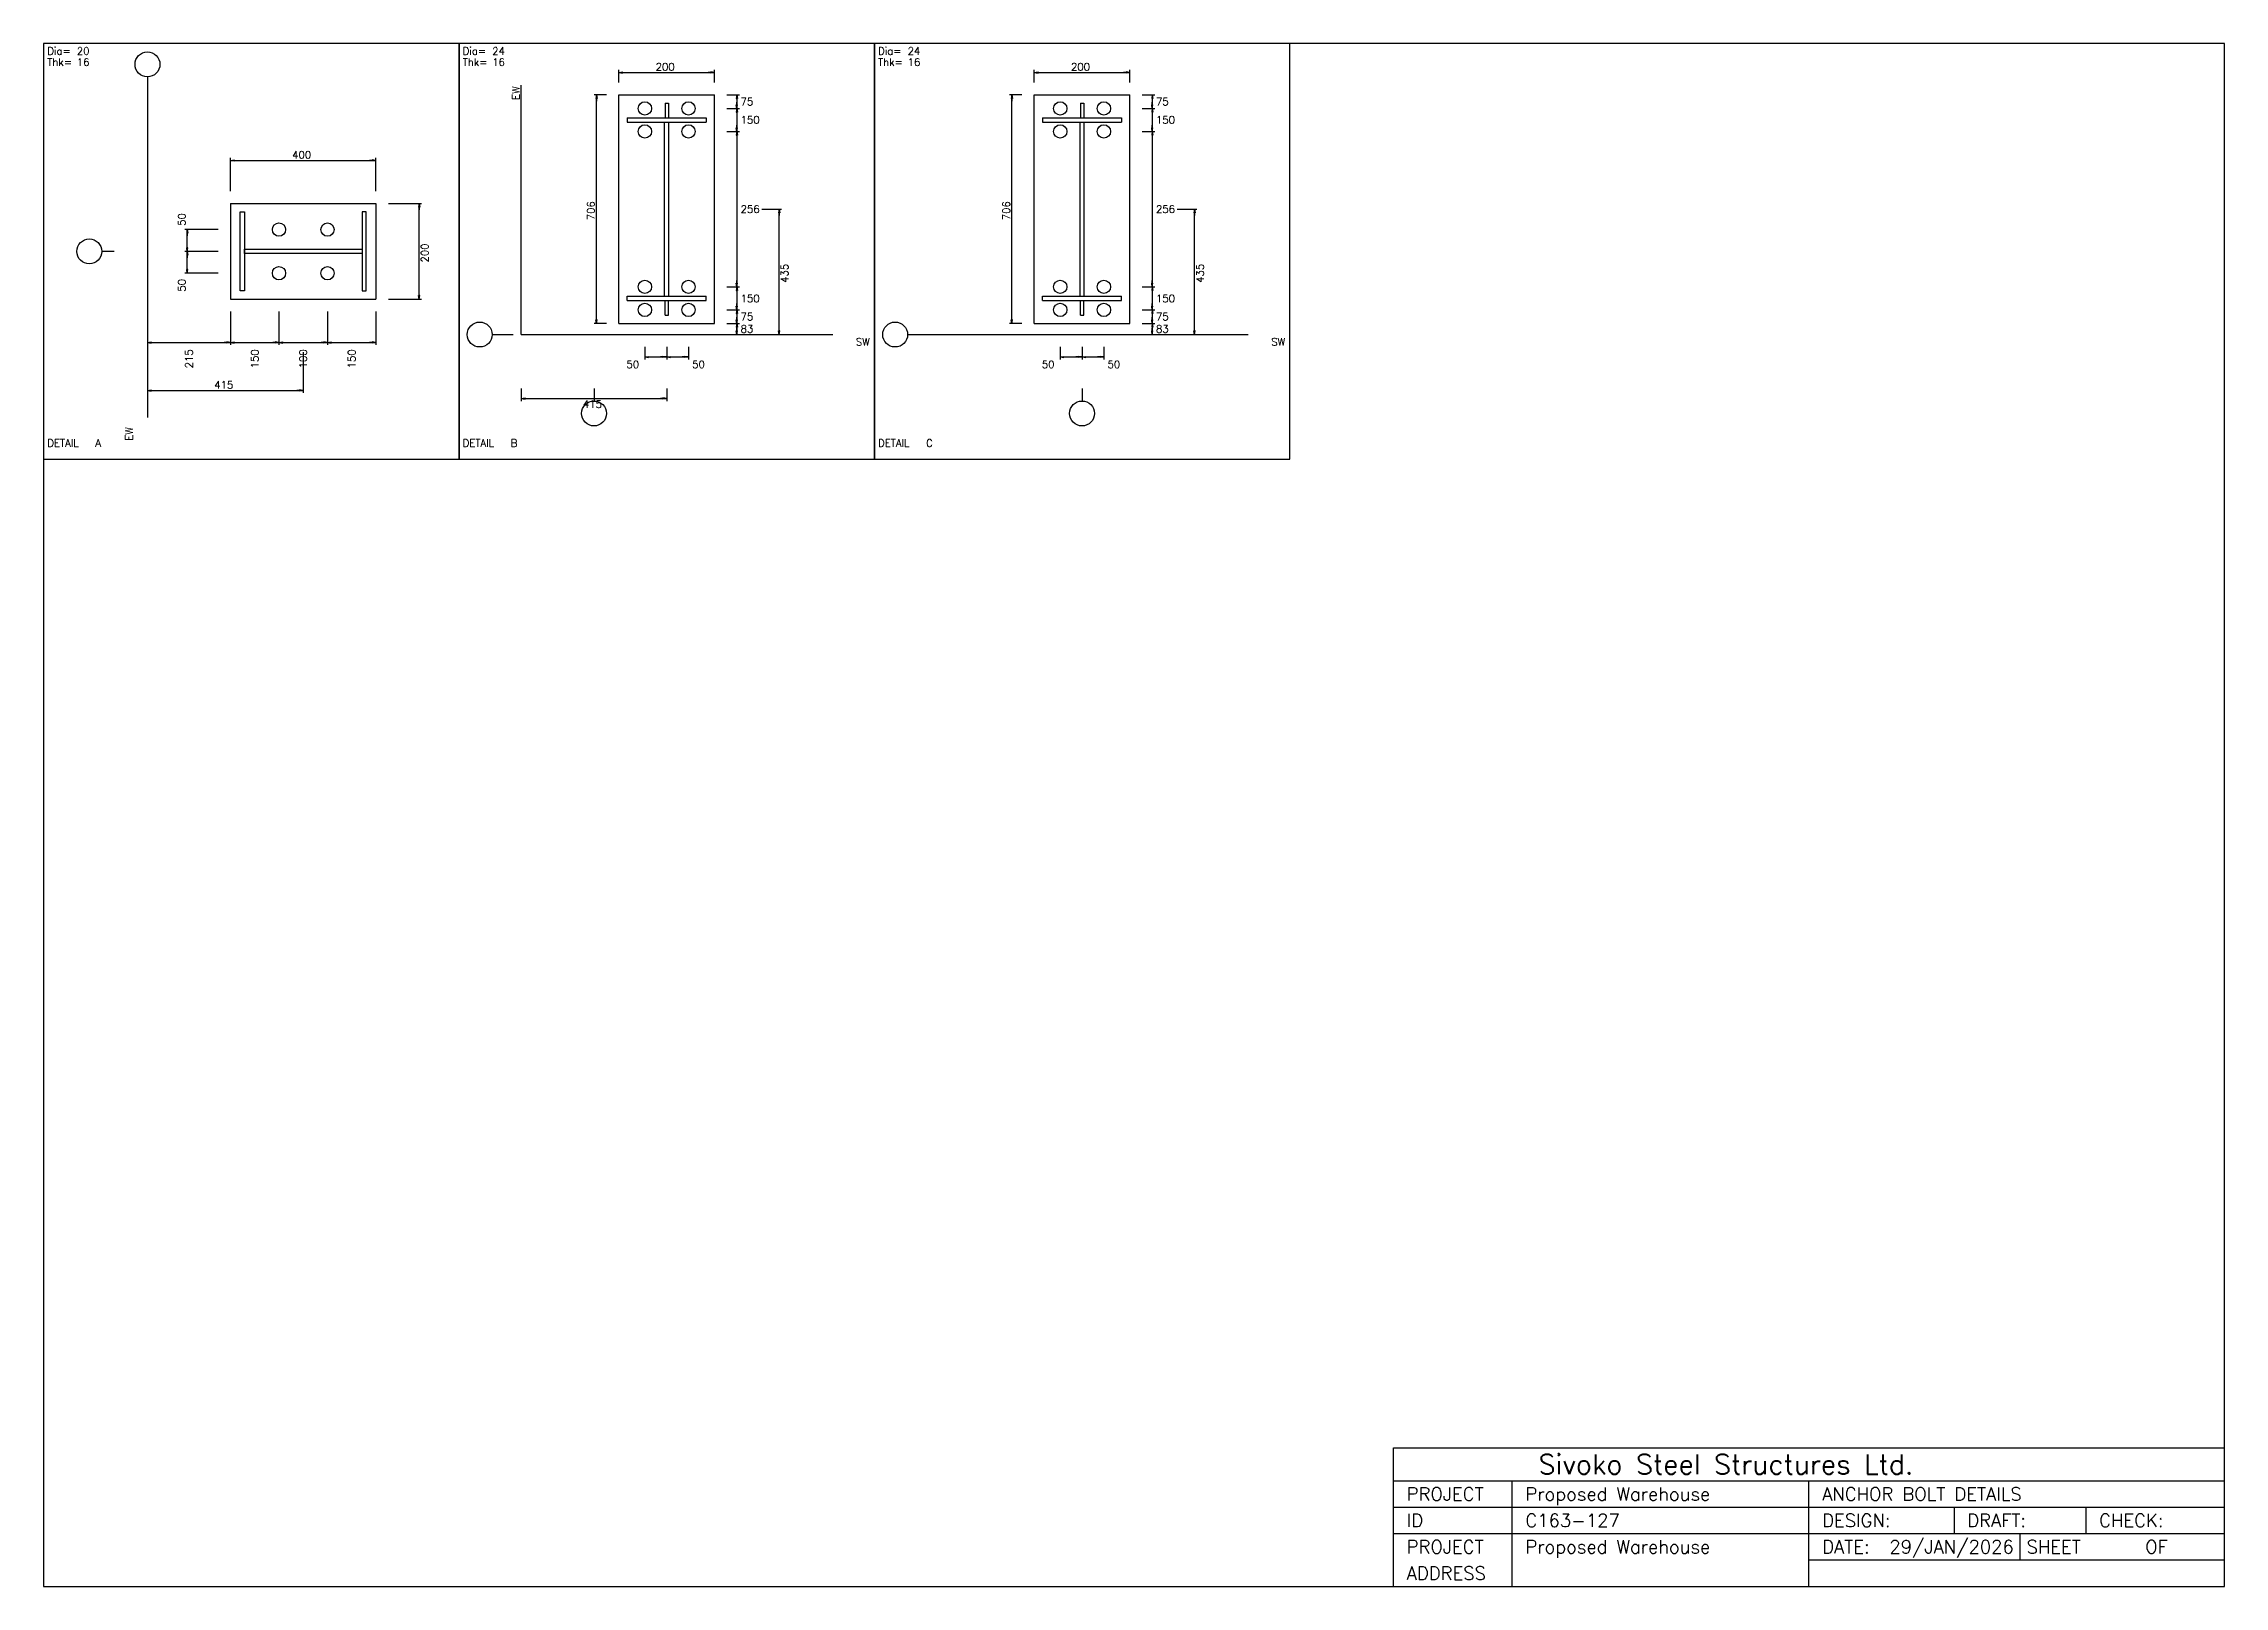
# Model space of a CAD drawing. Extents: x 0 to 63438, y 0 to 44860.
import ezdxf

# ---------------------------------------------------------------- set-up
doc = ezdxf.new("R2010")
doc.units = 0
doc.linetypes.add('CONTIN', pattern=[0])
doc.layers.get('0').update_dxf_attribs({"linetype": 'CONTIN'})
for name, color, linetype in [('1', 7, 'CONTIN'), ('13', 1, 'CONTIN'), ('14', 7, 'CONTIN'), ('16', 7, 'CONTIN'), ('17', 5, 'CONTIN'), ('18', 7, 'CONTIN'), ('19', 7, 'CONTIN'), ('22', 7, 'CONTIN'), ('24', 7, 'CONTIN')]:
    doc.layers.add(name, color=color, linetype=linetype)
doc.styles.add('SIMPLEX', font='SIMPLEX')

# ---------------------------------------------------------------- blocks, each defined once
blk = doc.blocks.new('ARROWB')
for p, q in [((0, 0), (-43.18, 0)), ((0, 0), (-25.4, 4.233)), ((-25.4, 4.233), (-25.4, -4.233)), ((0, 0), (-25.4, -4.233))]:
    blk.add_line(p, q)
blk = doc.blocks.new('BOLT_0')
at = {"layer": '1'}
blk.add_circle((0, 0), 25.4, dxfattribs=at)
blk = doc.blocks.new('DTBLKA')
at = {"layer": '1'}
for p, q in [((10.287, 19.723), (10.287, 19.469)), ((15.113, 19.723), (10.287, 19.723)), ((10.287, 19.469), (15.113, 19.469)), ((12.573, 12.281), (12.573, 19.469)), ((12.573, 19.469), (12.827, 19.469)), ((12.827, 19.469), (12.827, 12.281)), ((15.113, 19.469), (15.113, 19.723)), ((10.287, 12.027), (10.287, 12.281)), ((10.287, 12.281), (15.113, 12.281)), ((15.113, 12.027), (10.287, 12.027)), ((12.827, 12.281), (12.573, 12.281)), ((15.113, 12.281), (15.113, 12.027))]:
    blk.add_line(p, q, dxfattribs=at)
at = {"layer": '17'}
for p, q in [((9.779, 21.082), (9.779, 23.114)), ((15.621, 22.963), (9.779, 22.963)), ((15.621, 21.082), (15.621, 23.114)), ((9.017, 20.32), (6.985, 20.32)), ((7.136, 11.43), (7.136, 20.32)), ((16.383, 20.32), (18.415, 20.32)), ((18.264, 17.357), (18.264, 20.32)), ((16.383, 17.357), (18.415, 17.357)), ((16.383, 17.357), (18.415, 17.357)), ((18.264, 14.393), (18.264, 17.357)), ((18.867, 15.875), (21.35, 15.875)), ((21.2, 6.35), (21.2, 15.875)), ((16.383, 14.393), (18.415, 14.393)), ((16.383, 14.393), (18.415, 14.393)), ((18.264, 11.43), (18.264, 14.393)), ((9.017, 11.43), (6.985, 11.43)), ((11.367, 10.668), (11.367, 8.636)), ((12.7, 10.668), (12.7, 8.636)), ((12.7, 10.668), (12.7, 8.636)), ((14.034, 10.668), (14.034, 8.636)), ((16.383, 11.43), (18.415, 11.43)), ((16.383, 11.43), (18.415, 11.43)), ((18.264, 6.35), (18.264, 11.43)), ((12.7, 8.787), (11.367, 8.787)), ((14.034, 8.787), (12.7, 8.787)), ((16.383, 6.35), (18.415, 6.35)), ((18.867, 6.35), (21.35, 6.35))]:
    blk.add_line(p, q, dxfattribs=at)
at = {"layer": '19'}
for p, q in [((9.779, 20.32), (15.621, 20.32)), ((9.779, 11.43), (9.779, 20.32)), ((15.621, 11.43), (15.621, 20.32)), ((9.779, 11.43), (15.621, 11.43)), ((2.032, 6.35), (3.302, 6.35)), ((2.54, 6.35), (22.86, 6.35)), ((12.7, 4.318), (12.7, 3.556))]:
    blk.add_line(p, q, dxfattribs=at)
for centre in [(1.27, 6.35), (12.7, 2.794)]:
    blk.add_circle(centre, 0.762, dxfattribs=at)
at = {"layer": '24'}
for p, q in [((25.4, 25.4), (0, 25.4)), ((0, 25.4), (0, 0)), ((25.4, 0), (25.4, 25.4)), ((0, 0), (25.4, 0))]:
    blk.add_line(p, q, dxfattribs=at)
at = {"xscale": 0.016, "yscale": 0.016, "zscale": 0.016}
for p in [(11.367, 17.357), (14.033, 17.357), (11.367, 14.393), (14.033, 14.393)]:
    blk.add_blockref('BOLT_0', p, dxfattribs=at)
at = {"layer": '17', "xscale": 0.00889, "yscale": 0.00889, "zscale": 0.00889}
for p, rotation in [((9.779, 22.963), 180), ((15.621, 22.963), 360), ((7.136, 20.32), 90), ((18.264, 20.32), 90), ((18.264, 17.357), 270), ((18.264, 17.357), 90), ((18.264, 14.393), 270), ((21.2, 15.875), 90), ((18.264, 14.393), 90), ((7.136, 11.43), 270), ((18.264, 11.43), 270), ((18.264, 11.43), 90), ((11.367, 8.787), 180), ((12.7, 8.787), 360), ((12.7, 8.787), 180), ((14.034, 8.787), 360), ((18.264, 6.35), 270), ((21.2, 6.35), 270)]:
    blk.add_blockref('ARROWB', p, dxfattribs=dict(at, rotation=rotation))
at = {"layer": '13', "style": 'SIMPLEX'}
blk.add_text('A', height=0.452, rotation=90, dxfattribs=at).set_placement((24.638, 3.161))
at = {"layer": '16', "style": 'SIMPLEX'}
for s, rotation, p in [('EW', 180, (24.271, 5.447)), ('20', 90, (0.677, 2.032)), ('16', 90, (1.355, 2.032))]:
    blk.add_text(s, height=0.452, rotation=rotation, dxfattribs=at).set_placement(p)
at = {"layer": '17', "style": 'SIMPLEX'}
for s, rotation, p in [('200', 180, (13.377, 23.528)), ('150', 180, (19.845, 19.064)), ('400', 90, (7.023, 15.198)), ('100', 180, (19.845, 16.101)), ('150', 180, (19.845, 13.137)), ('415', 90, (21.087, 10.435)), ('50', 180, (11.141, 8.674)), ('50', 180, (15.163, 8.674)), ('215', 180, (19.845, 9.116)), ('Dia=', 90, (0.677, 0.226)), ('Thk=', 90, (1.355, 0.226))]:
    blk.add_text(s, height=0.452, rotation=rotation, dxfattribs=at).set_placement(p)
at = {"layer": '18', "style": 'SIMPLEX'}
blk.add_text('DETAIL', height=0.452, rotation=90, dxfattribs=at).set_placement((24.638, 0.226))
blk = doc.blocks.new('DTBLKB')
at = {"layer": '1'}
for p, q in [((10.287, 20.86), (15.113, 20.86)), ((10.287, 20.86), (10.287, 20.606)), ((10.287, 20.606), (15.113, 20.606)), ((12.573, 9.959), (12.573, 20.606)), ((12.827, 9.959), (12.827, 20.606)), ((15.113, 20.86), (15.113, 20.606)), ((10.287, 9.705), (10.287, 9.959)), ((10.287, 9.959), (15.113, 9.959)), ((10.287, 9.705), (15.113, 9.705)), ((15.113, 9.705), (15.113, 9.959))]:
    blk.add_line(p, q, dxfattribs=at)
at = {"layer": '17'}
for p, q in [((9.779, 23.029), (9.779, 23.791)), ((9.779, 23.641), (15.621, 23.641)), ((15.621, 23.029), (15.621, 23.791)), ((9.017, 22.267), (8.255, 22.267)), ((8.406, 8.297), (8.406, 22.267)), ((16.383, 22.267), (17.145, 22.267)), ((16.383, 21.439), (17.145, 21.439)), ((16.383, 21.439), (17.145, 21.439)), ((16.994, 22.267), (16.994, 21.439)), ((16.994, 21.439), (16.994, 20.032)), ((16.383, 20.032), (17.145, 20.032)), ((16.383, 20.032), (17.145, 20.032)), ((16.994, 20.032), (16.994, 10.533)), ((18.511, 15.282), (19.725, 15.282)), ((19.574, 7.62), (19.574, 15.282)), ((16.383, 10.533), (17.145, 10.533)), ((16.383, 10.533), (17.145, 10.533)), ((16.994, 10.533), (16.994, 9.125)), ((9.017, 8.297), (8.255, 8.297)), ((16.383, 9.125), (17.145, 9.125)), ((16.383, 9.125), (17.145, 9.125)), ((16.383, 8.297), (17.145, 8.297)), ((16.383, 8.297), (17.145, 8.297)), ((16.994, 9.125), (16.994, 8.297)), ((16.994, 8.297), (16.994, 7.62)), ((11.367, 6.858), (11.367, 6.096)), ((12.7, 6.858), (12.7, 6.096)), ((12.7, 6.858), (12.7, 6.096)), ((14.033, 6.858), (14.033, 6.096)), ((16.383, 7.62), (17.145, 7.62)), ((18.511, 7.62), (19.725, 7.62)), ((11.367, 6.247), (12.7, 6.247)), ((12.7, 6.247), (14.033, 6.247)), ((3.81, 4.318), (3.81, 3.556)), ((12.7, 4.318), (12.7, 3.556)), ((3.81, 3.707), (12.7, 3.707))]:
    blk.add_line(p, q, dxfattribs=at)
at = {"layer": '19'}
for p, q in [((3.81, 7.62), (3.81, 22.86)), ((9.779, 8.297), (9.779, 22.267)), ((9.779, 22.267), (15.621, 22.267)), ((12.598, 21.759), (12.598, 20.86)), ((12.598, 21.759), (12.802, 21.759)), ((12.802, 21.759), (12.802, 20.86)), ((15.621, 8.297), (15.621, 22.267)), ((12.598, 8.805), (12.598, 9.705)), ((12.802, 8.805), (12.802, 9.705)), ((9.779, 8.297), (15.621, 8.297)), ((12.598, 8.805), (12.802, 8.805)), ((2.032, 7.62), (3.302, 7.62)), ((3.81, 7.62), (22.86, 7.62)), ((8.255, 4.318), (8.255, 3.556))]:
    blk.add_line(p, q, dxfattribs=at)
for centre in [(1.27, 7.62), (8.255, 2.794)]:
    blk.add_circle(centre, 0.762, dxfattribs=at)
at = {"layer": '24'}
for p, q in [((25.4, 25.4), (0, 25.4)), ((0, 25.4), (0, 0)), ((25.4, 0), (25.4, 25.4)), ((0, 0), (25.4, 0))]:
    blk.add_line(p, q, dxfattribs=at)
at = {"xscale": 0.016, "yscale": 0.016, "zscale": 0.016}
for p in [(11.367, 21.439), (14.033, 21.439), (11.367, 20.032), (14.033, 20.032), (11.367, 10.533), (14.033, 10.533), (11.367, 9.125), (14.033, 9.125)]:
    blk.add_blockref('BOLT_0', p, dxfattribs=at)
at = {"layer": '17', "xscale": 0.00889, "yscale": 0.00889, "zscale": 0.00889}
for p, rotation in [((9.779, 23.641), 180), ((8.406, 22.267), 90), ((16.994, 22.267), 90), ((16.994, 21.439), -90), ((16.994, 21.439), 90), ((16.994, 20.032), -90), ((16.994, 20.032), 90), ((19.574, 15.282), 90), ((16.994, 10.533), -90), ((16.994, 10.533), 90), ((16.994, 9.125), -90), ((8.406, 8.297), 270), ((16.994, 9.125), 90), ((16.994, 8.297), -90), ((16.994, 8.297), 90), ((16.994, 7.62), -90), ((19.574, 7.62), 270), ((11.367, 6.247), 180), ((12.7, 6.247), 180), ((3.81, 3.707), 180)]:
    blk.add_blockref('ARROWB', p, dxfattribs=dict(at, rotation=rotation))
for p in [(15.621, 23.641), (12.7, 6.247), (14.033, 6.247), (12.7, 3.707)]:
    blk.add_blockref('ARROWB', p, dxfattribs=at)
at = {"layer": '13', "style": 'SIMPLEX'}
blk.add_text('B', height=0.452, dxfattribs=at).set_placement((3.161, 0.762))
at = {"layer": '16', "style": 'SIMPLEX'}
for s, p in [('Thk=', (0.226, 24.045)), ('Dia=', (0.226, 24.723)), ('SW', (24.271, 6.943))]:
    blk.add_text(s, height=0.452, dxfattribs=at).set_placement(p)
blk.add_text('EW', height=0.452, rotation=90, dxfattribs=at).set_placement((3.697, 21.957))
at = {"layer": '17', "style": 'SIMPLEX'}
for s, p in [('24', (2.032, 24.723)), ('16', (2.032, 24.045)), ('200', (12.023, 23.754)), ('75', (17.22, 21.628)), ('150', (17.22, 20.51)), ('256', (17.22, 15.057)), ('150', (17.22, 9.603)), ('75', (17.22, 8.486)), ('83', (17.22, 7.733)), ('50', (10.237, 5.569)), ('50', (14.259, 5.569)), ('415', (7.578, 3.142))]:
    blk.add_text(s, height=0.452, dxfattribs=at).set_placement(p)
for s, p in [('706', (8.293, 14.605)), ('435', (20.139, 10.774))]:
    blk.add_text(s, height=0.452, rotation=90, dxfattribs=at).set_placement(p)
at = {"layer": '18', "style": 'SIMPLEX'}
blk.add_text('DETAIL', height=0.452, dxfattribs=at).set_placement((0.226, 0.762))
blk = doc.blocks.new('DTBLKC')
at = {"layer": '1'}
for p, q in [((10.287, 20.86), (15.113, 20.86)), ((10.287, 20.86), (10.287, 20.606)), ((10.287, 20.606), (15.113, 20.606)), ((12.573, 9.959), (12.573, 20.606)), ((12.827, 9.959), (12.827, 20.606)), ((15.113, 20.86), (15.113, 20.606)), ((10.287, 9.705), (10.287, 9.959)), ((10.287, 9.959), (15.113, 9.959)), ((10.287, 9.705), (15.113, 9.705)), ((15.113, 9.705), (15.113, 9.959))]:
    blk.add_line(p, q, dxfattribs=at)
at = {"layer": '17'}
for p, q in [((9.779, 23.029), (9.779, 23.791)), ((9.779, 23.641), (15.621, 23.641)), ((15.621, 23.029), (15.621, 23.791)), ((9.017, 22.267), (8.255, 22.267)), ((8.406, 8.297), (8.406, 22.267)), ((16.383, 22.267), (17.145, 22.267)), ((16.383, 21.439), (17.145, 21.439)), ((16.383, 21.439), (17.145, 21.439)), ((16.994, 22.267), (16.994, 21.439)), ((16.994, 21.439), (16.994, 20.032)), ((16.383, 20.032), (17.145, 20.032)), ((16.383, 20.032), (17.145, 20.032)), ((16.994, 20.032), (16.994, 10.533)), ((18.511, 15.282), (19.725, 15.282)), ((19.574, 7.62), (19.574, 15.282)), ((16.383, 10.533), (17.145, 10.533)), ((16.383, 10.533), (17.145, 10.533)), ((16.994, 10.533), (16.994, 9.125)), ((9.017, 8.297), (8.255, 8.297)), ((16.383, 9.125), (17.145, 9.125)), ((16.383, 9.125), (17.145, 9.125)), ((16.383, 8.297), (17.145, 8.297)), ((16.383, 8.297), (17.145, 8.297)), ((16.994, 9.125), (16.994, 8.297)), ((16.994, 8.297), (16.994, 7.62)), ((11.367, 6.858), (11.367, 6.096)), ((12.7, 6.858), (12.7, 6.096)), ((12.7, 6.858), (12.7, 6.096)), ((14.033, 6.858), (14.033, 6.096)), ((16.383, 7.62), (17.145, 7.62)), ((18.511, 7.62), (19.725, 7.62)), ((11.367, 6.247), (12.7, 6.247)), ((12.7, 6.247), (14.033, 6.247))]:
    blk.add_line(p, q, dxfattribs=at)
at = {"layer": '19'}
for p, q in [((9.779, 8.297), (9.779, 22.267)), ((9.779, 22.267), (15.621, 22.267)), ((12.598, 21.759), (12.598, 20.86)), ((12.598, 21.759), (12.802, 21.759)), ((12.802, 21.759), (12.802, 20.86)), ((15.621, 8.297), (15.621, 22.267)), ((12.598, 8.805), (12.598, 9.705)), ((12.802, 8.805), (12.802, 9.705)), ((9.779, 8.297), (15.621, 8.297)), ((12.598, 8.805), (12.802, 8.805)), ((2.032, 7.62), (3.302, 7.62)), ((2.54, 7.62), (22.86, 7.62)), ((12.7, 4.318), (12.7, 3.556))]:
    blk.add_line(p, q, dxfattribs=at)
for centre in [(1.27, 7.62), (12.7, 2.794)]:
    blk.add_circle(centre, 0.762, dxfattribs=at)
at = {"layer": '24'}
for p, q in [((25.4, 25.4), (0, 25.4)), ((0, 25.4), (0, 0)), ((25.4, 0), (25.4, 25.4)), ((0, 0), (25.4, 0))]:
    blk.add_line(p, q, dxfattribs=at)
at = {"xscale": 0.016, "yscale": 0.016, "zscale": 0.016}
for p in [(11.367, 21.439), (14.033, 21.439), (11.367, 20.032), (14.033, 20.032), (11.367, 10.533), (14.033, 10.533), (11.367, 9.125), (14.033, 9.125)]:
    blk.add_blockref('BOLT_0', p, dxfattribs=at)
at = {"layer": '17', "xscale": 0.00889, "yscale": 0.00889, "zscale": 0.00889}
for p, rotation in [((9.779, 23.641), 180), ((8.406, 22.267), 90), ((16.994, 22.267), 90), ((16.994, 21.439), -90), ((16.994, 21.439), 90), ((16.994, 20.032), -90), ((16.994, 20.032), 90), ((19.574, 15.282), 90), ((16.994, 10.533), -90), ((16.994, 10.533), 90), ((16.994, 9.125), -90), ((8.406, 8.297), 270), ((16.994, 9.125), 90), ((16.994, 8.297), -90), ((16.994, 8.297), 90), ((16.994, 7.62), -90), ((19.574, 7.62), 270), ((11.367, 6.247), 180), ((12.7, 6.247), 180)]:
    blk.add_blockref('ARROWB', p, dxfattribs=dict(at, rotation=rotation))
for p in [(15.621, 23.641), (12.7, 6.247), (14.033, 6.247)]:
    blk.add_blockref('ARROWB', p, dxfattribs=at)
at = {"layer": '13', "style": 'SIMPLEX'}
blk.add_text('C', height=0.452, dxfattribs=at).set_placement((3.161, 0.762))
at = {"layer": '16', "style": 'SIMPLEX'}
for s, p in [('Thk=', (0.226, 24.045)), ('Dia=', (0.226, 24.723)), ('SW', (24.271, 6.943))]:
    blk.add_text(s, height=0.452, dxfattribs=at).set_placement(p)
at = {"layer": '17', "style": 'SIMPLEX'}
for s, p in [('24', (2.032, 24.723)), ('16', (2.032, 24.045)), ('200', (12.023, 23.754)), ('75', (17.22, 21.628)), ('150', (17.22, 20.51)), ('256', (17.22, 15.057)), ('150', (17.22, 9.603)), ('75', (17.22, 8.486)), ('83', (17.22, 7.733)), ('50', (10.237, 5.569)), ('50', (14.259, 5.569))]:
    blk.add_text(s, height=0.452, dxfattribs=at).set_placement(p)
for s, p in [('706', (8.293, 14.605)), ('435', (20.139, 10.774))]:
    blk.add_text(s, height=0.452, rotation=90, dxfattribs=at).set_placement(p)
at = {"layer": '18', "style": 'SIMPLEX'}
blk.add_text('DETAIL', height=0.452, dxfattribs=at).set_placement((0.226, 0.762))

msp = doc.modelspace()

# ---------------------------------------------------------------- linework, layer by layer
for p, q in [((39268.035, 0), (39268.035, 4028.304)), ((39268.035, 4028.304), (63437.855, 4028.304)), ((39268.035, 3069.184), (63437.855, 3069.184)), ((42720.863, 0), (42720.863, 3069.184)), ((51352.945, 0), (51352.945, 3069.184)), ((39268.035, 2301.888), (63437.855, 2301.888)), ((55573.07, 2301.888), (55573.07, 1534.592)), ((59409.551, 2301.888), (59409.551, 1534.592)), ((39268.035, 1534.592), (63437.855, 1534.592)), ((57491.313, 1534.592), (57491.313, 767.296)), ((51352.945, 767.296), (63437.855, 767.296))]:
    msp.add_line(p, q)
at = {"layer": '22'}
for p, q in [((63437.855, 44859.633), (0, 44859.633)), ((0, 44859.633), (0, 0)), ((63437.855, 0), (63437.855, 44859.633)), ((0, 0), (63437.855, 0))]:
    msp.add_line(p, q, dxfattribs=at)

# ---------------------------------------------------------------- block references
at = {"xscale": 475.725, "yscale": 475.725, "zscale": 475.725, "rotation": -90}
msp.add_blockref('DTBLKA', (0, 44859.633), dxfattribs=at)
at = {"xscale": 475.725, "yscale": 475.725, "zscale": 475.725}
for name, p in [('DTBLKB', (12083.401, 32776.23)), ('DTBLKC', (24166.803, 32776.23))]:
    msp.add_blockref(name, p, dxfattribs=at)

# ---------------------------------------------------------------- texts
at = {"layer": '14', "style": 'SIMPLEX'}
for s, height, p in [('Sivoko Steel Structures Ltd.', 575.472, (43488.16, 3261.008)), ('PROJECT', 383.648, (39651.68, 2493.712)), ('Proposed Warehouse', 383.648, (43104.512, 2493.712)), ('ANCHOR BOLT DETAILS', 383.648, (51736.594, 2493.712)), ('ID', 383.648, (39651.68, 1726.416)), ('C163-127', 383.648, (43104.512, 1726.416)), ('DESIGN:', 383.648, (51736.594, 1726.416)), ('DRAFT:', 383.648, (55956.719, 1726.416)), ('CHECK:', 383.648, (59793.199, 1726.416)), ('PROJECT', 383.648, (39651.68, 959.12)), ('Proposed Warehouse', 383.648, (43104.512, 959.12)), ('DATE:', 383.648, (51736.594, 959.12)), ('29/JAN/2026', 383.648, (53693.199, 959.12)), ('SHEET', 383.648, (57683.141, 959.12)), ('OF', 383.648, (61135.969, 959.12)), ('ADDRESS', 383.648, (39651.68, 191.824))]:
    msp.add_text(s, height=height, dxfattribs=at).set_placement(p)

doc.saveas('drawing.dxf')
